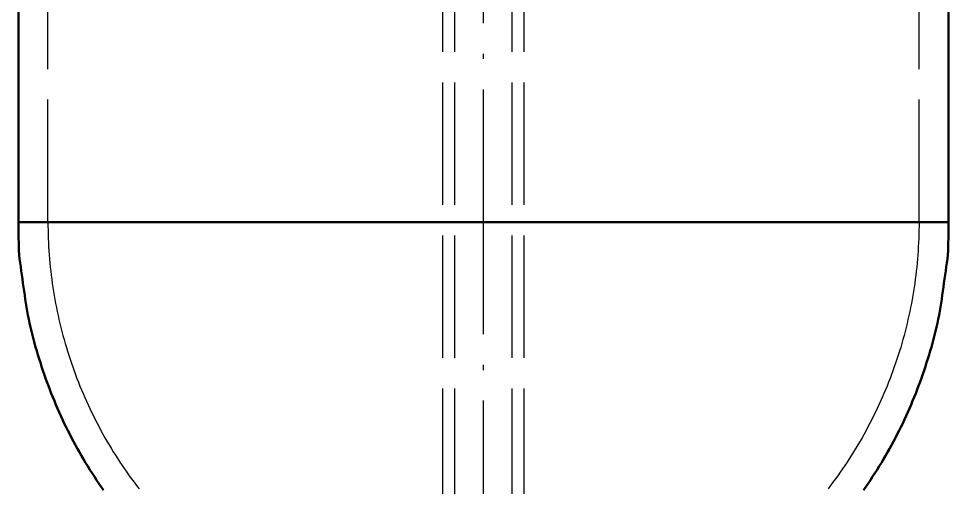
# Model space of a CAD drawing. Header units: millimetres. Extents: x 0 to 420, y 0 to 297.
# Drawn here: x 150.8 to 173.6, y 169.5 to 180.98 of the extents above; entities that cross this region are included whole.
import ezdxf

# ---------------------------------------------------------------- set-up
doc = ezdxf.new("R2010")
doc.units = ezdxf.units.MM
doc.linetypes.add('ISO02-TRAZOS', pattern=[3.75, 3, -0.75])
doc.linetypes.add('ISO04-TRAZO-PUNTO', pattern=[7.625, 6, -0.75, 0.125, -0.75])
for name, color, linetype, lineweight in [('01-VISIBLE', 7, 'CONTINUOUS', 50), ('02-OCULTA', 4, 'ISO02-TRAZOS', 25), ('03-EJE', 1, 'ISO04-TRAZO-PUNTO', 25)]:
    doc.layers.add(name, color=color, linetype=linetype, lineweight=lineweight)

msp = doc.modelspace()

# ---------------------------------------------------------------- linework, layer by layer
at = {"layer": '01-VISIBLE'}
for p, q in [((150.798, 176), (150.798, 236.32)), ((173.598, 176), (173.598, 236.32))]:
    msp.add_line(p, q, dxfattribs=at)
for points in [[(150.798, 176), (150.898, 176), (150.998, 176), (151.098, 176), (151.198, 176), (151.298, 176), (151.398, 176), (151.498, 176), (151.598, 176), (151.698, 176), (151.798, 176), (151.898, 176), (151.998, 176), (152.098, 176), (152.198, 176), (152.298, 176), (152.398, 176), (152.498, 176), (152.598, 176), (152.698, 176), (152.798, 176), (152.898, 176), (152.998, 176), (153.098, 176), (153.198, 176), (153.298, 176), (153.398, 176), (153.498, 176), (153.598, 176), (153.698, 176), (153.798, 176), (153.898, 176), (153.998, 176), (154.098, 176), (154.198, 176), (154.298, 176), (154.398, 176), (154.498, 176), (154.598, 176), (154.698, 176), (154.798, 176), (154.898, 176), (154.998, 176), (155.098, 176), (155.198, 176), (155.298, 176), (155.398, 176), (155.498, 176), (155.598, 176), (155.698, 176), (155.798, 176), (155.898, 176), (155.998, 176), (156.098, 176), (156.198, 176), (156.298, 176), (156.398, 176), (156.498, 176), (156.598, 176), (156.698, 176), (156.798, 176), (156.898, 176), (156.998, 176), (157.098, 176), (157.198, 176), (157.298, 176), (157.398, 176), (157.498, 176), (157.598, 176), (157.698, 176), (157.798, 176), (157.898, 176), (157.998, 176), (158.098, 176), (158.198, 176), (158.298, 176), (158.398, 176), (158.498, 176), (158.598, 176), (158.698, 176), (158.798, 176), (158.898, 176), (158.998, 176), (159.098, 176), (159.198, 176), (159.298, 176), (159.398, 176), (159.498, 176), (159.598, 176), (159.698, 176), (159.798, 176), (159.898, 176), (159.998, 176), (160.098, 176), (160.198, 176), (160.298, 176), (160.398, 176), (160.498, 176), (160.598, 176), (160.698, 176), (160.798, 176), (160.898, 176), (160.998, 176), (161.098, 176), (161.198, 176), (161.298, 176), (161.398, 176), (161.498, 176), (161.598, 176), (161.698, 176), (161.798, 176), (161.898, 176), (161.998, 176), (162.098, 176), (162.198, 176), (162.298, 176), (162.398, 176), (162.498, 176), (162.598, 176), (162.698, 176), (162.798, 176), (162.898, 176), (162.998, 176), (163.098, 176), (163.198, 176), (163.298, 176), (163.398, 176), (163.498, 176), (163.598, 176), (163.698, 176), (163.798, 176), (163.898, 176), (163.998, 176), (164.098, 176), (164.198, 176), (164.298, 176), (164.398, 176), (164.498, 176), (164.598, 176), (164.698, 176), (164.798, 176), (164.898, 176), (164.998, 176), (165.098, 176), (165.198, 176), (165.298, 176), (165.398, 176), (165.498, 176), (165.598, 176), (165.698, 176), (165.798, 176), (165.898, 176), (165.998, 176), (166.098, 176), (166.198, 176), (166.298, 176), (166.398, 176), (166.498, 176), (166.598, 176), (166.698, 176), (166.798, 176), (166.898, 176), (166.998, 176), (167.098, 176), (167.198, 176), (167.298, 176), (167.398, 176), (167.498, 176), (167.598, 176), (167.698, 176), (167.798, 176), (167.898, 176), (167.998, 176), (168.098, 176), (168.198, 176), (168.298, 176), (168.398, 176), (168.498, 176), (168.598, 176), (168.698, 176), (168.798, 176), (168.898, 176), (168.998, 176), (169.098, 176), (169.198, 176), (169.298, 176), (169.398, 176), (169.498, 176), (169.598, 176), (169.698, 176), (169.798, 176), (169.898, 176), (169.998, 176), (170.098, 176), (170.198, 176), (170.298, 176), (170.398, 176), (170.498, 176), (170.598, 176), (170.698, 176), (170.798, 176), (170.898, 176), (170.998, 176), (171.098, 176), (171.198, 176), (171.298, 176), (171.398, 176), (171.498, 176), (171.598, 176), (171.698, 176), (171.798, 176), (171.898, 176), (171.998, 176), (172.098, 176), (172.198, 176), (172.298, 176), (172.398, 176), (172.498, 176), (172.598, 176), (172.698, 176), (172.798, 176), (172.898, 176), (172.998, 176), (173.098, 176), (173.198, 176), (173.298, 176), (173.398, 176), (173.498, 176), (173.598, 176)], [(150.798, 176), (150.798, 175.9), (150.799, 175.8), (150.799, 175.7), (150.8, 175.6), (150.801, 175.5), (150.803, 175.4), (150.807, 175.3), (150.812, 175.2), (150.82, 175.101), (150.833, 175.002), (150.85, 174.903), (150.865, 174.804), (150.879, 174.705), (150.893, 174.606), (150.906, 174.507), (150.92, 174.408), (150.934, 174.309), (150.948, 174.21), (150.963, 174.111), (150.978, 174.012), (150.994, 173.913), (151.011, 173.815), (151.028, 173.716), (151.047, 173.618), (151.068, 173.52), (151.089, 173.423), (151.112, 173.325), (151.136, 173.228), (151.161, 173.131), (151.188, 173.035), (151.215, 172.939), (151.243, 172.843), (151.272, 172.747), (151.301, 172.652), (151.332, 172.556), (151.363, 172.461), (151.395, 172.366), (151.427, 172.272), (151.46, 172.177), (151.494, 172.083), (151.529, 171.989), (151.564, 171.896), (151.6, 171.803), (151.637, 171.71), (151.675, 171.617), (151.713, 171.525), (151.753, 171.433), (151.793, 171.342), (151.834, 171.25), (151.876, 171.16), (151.919, 171.069), (151.963, 170.979), (152.008, 170.89), (152.053, 170.801), (152.099, 170.712), (152.146, 170.624), (152.194, 170.536), (152.242, 170.448), (152.291, 170.361), (152.341, 170.274), (152.391, 170.188), (152.443, 170.102), (152.495, 170.017), (152.548, 169.932), (152.601, 169.848), (152.656, 169.764), (152.711, 169.68), (152.766, 169.597), (152.823, 169.515), (152.88, 169.433)], [(173.598, 176), (173.598, 175.9), (173.598, 175.8), (173.598, 175.7), (173.597, 175.6), (173.595, 175.5), (173.593, 175.4), (173.59, 175.3), (173.585, 175.2), (173.577, 175.101), (173.563, 175.002), (173.547, 174.903), (173.532, 174.804), (173.518, 174.705), (173.504, 174.606), (173.49, 174.507), (173.477, 174.408), (173.463, 174.309), (173.449, 174.21), (173.434, 174.111), (173.419, 174.012), (173.403, 173.913), (173.386, 173.815), (173.368, 173.716), (173.349, 173.618), (173.329, 173.52), (173.308, 173.423), (173.285, 173.325), (173.261, 173.228), (173.236, 173.131), (173.209, 173.035), (173.182, 172.939), (173.154, 172.843), (173.125, 172.747), (173.095, 172.652), (173.065, 172.556), (173.034, 172.461), (173.002, 172.366), (172.97, 172.272), (172.936, 172.177), (172.903, 172.083), (172.868, 171.989), (172.833, 171.896), (172.797, 171.803), (172.76, 171.71), (172.722, 171.617), (172.684, 171.525), (172.644, 171.433), (172.604, 171.342), (172.562, 171.25), (172.52, 171.16), (172.477, 171.069), (172.434, 170.979), (172.389, 170.89), (172.344, 170.801), (172.298, 170.712), (172.251, 170.624), (172.203, 170.536), (172.155, 170.448), (172.106, 170.361), (172.056, 170.274), (172.005, 170.188), (171.954, 170.102), (171.902, 170.017), (171.849, 169.932), (171.796, 169.848), (171.741, 169.764), (171.686, 169.68), (171.63, 169.597), (171.574, 169.515), (171.517, 169.433)]]:
    msp.add_lwpolyline(points, dxfattribs=at)
at = {"layer": '02-OCULTA'}
for p, q in [((161.198, 168.92), (161.198, 244.447)), ((161.498, 168.92), (161.498, 244.447)), ((162.898, 168.92), (162.898, 244.447)), ((163.198, 168.92), (163.198, 244.447)), ((151.518, 176), (151.518, 236.32)), ((172.878, 176), (172.878, 236.32))]:
    msp.add_line(p, q, dxfattribs=at)
for points in [[(162.198, 176), (162.098, 176), (161.998, 176), (161.898, 176), (161.798, 176), (161.698, 176), (161.598, 176), (161.498, 176), (161.398, 176), (161.298, 176), (161.198, 176), (161.098, 176), (160.998, 176), (160.898, 176), (160.798, 176), (160.698, 176), (160.598, 176), (160.498, 176), (160.398, 176), (160.298, 176), (160.198, 176), (160.098, 176), (159.998, 176), (159.898, 176), (159.798, 176), (159.698, 176), (159.598, 176), (159.498, 176), (159.398, 176), (159.298, 176), (159.198, 176), (159.098, 176), (158.998, 176), (158.898, 176), (158.798, 176), (158.698, 176), (158.598, 176), (158.498, 176), (158.398, 176), (158.298, 176), (158.198, 176), (158.098, 176), (157.998, 176), (157.898, 176), (157.798, 176), (157.698, 176), (157.598, 176), (157.498, 176), (157.398, 176), (157.298, 176), (157.198, 176), (157.098, 176), (156.998, 176), (156.898, 176), (156.798, 176), (156.698, 176), (156.598, 176), (156.498, 176), (156.398, 176), (156.298, 176), (156.198, 176), (156.098, 176), (155.998, 176), (155.898, 176), (155.798, 176), (155.698, 176), (155.598, 176), (155.498, 176), (155.398, 176), (155.298, 176), (155.198, 176), (155.098, 176), (154.998, 176), (154.898, 176), (154.798, 176), (154.698, 176), (154.598, 176), (154.498, 176), (154.398, 176), (154.298, 176), (154.198, 176), (154.098, 176), (153.998, 176), (153.898, 176), (153.798, 176), (153.698, 176), (153.598, 176), (153.498, 176), (153.398, 176), (153.298, 176), (153.198, 176), (153.098, 176), (152.998, 176), (152.898, 176), (152.798, 176), (152.698, 176), (152.598, 176), (152.498, 176), (152.398, 176), (152.298, 176), (152.198, 176), (152.098, 176), (151.998, 176), (151.898, 176), (151.798, 176), (151.698, 176), (151.598, 176), (151.498, 176), (151.398, 176), (151.298, 176), (151.198, 176), (151.098, 176), (150.998, 176), (150.898, 176), (150.798, 176)], [(162.198, 176), (162.098, 176), (161.997, 176), (161.896, 176), (161.795, 176), (161.695, 176), (161.594, 176), (161.493, 176), (161.392, 176), (161.292, 176), (161.191, 176), (161.09, 176), (160.989, 176), (160.889, 176), (160.788, 176), (160.687, 176), (160.586, 176), (160.486, 176), (160.385, 176), (160.284, 176), (160.183, 176), (160.083, 176), (159.982, 176), (159.881, 176), (159.78, 176), (159.68, 176), (159.579, 176), (159.478, 176), (159.377, 176), (159.277, 176), (159.176, 176), (159.075, 176), (158.974, 176), (158.874, 176), (158.773, 176), (158.672, 176), (158.571, 176), (158.47, 176), (158.37, 176), (158.269, 176), (158.168, 176), (158.067, 176), (157.967, 176), (157.866, 176), (157.765, 176), (157.664, 176), (157.564, 176), (157.463, 176), (157.362, 176), (157.261, 176), (157.161, 176), (157.06, 176), (156.959, 176), (156.858, 176), (156.758, 176), (156.657, 176), (156.556, 176), (156.455, 176), (156.355, 176), (156.254, 176), (156.153, 176), (156.052, 176), (155.952, 176), (155.851, 176), (155.75, 176), (155.649, 176), (155.549, 176), (155.448, 176), (155.347, 176), (155.246, 176), (155.146, 176), (155.045, 176), (154.944, 176), (154.843, 176), (154.743, 176), (154.642, 176), (154.541, 176), (154.44, 176), (154.34, 176), (154.239, 176), (154.138, 176), (154.037, 176), (153.937, 176), (153.836, 176), (153.735, 176), (153.634, 176), (153.534, 176), (153.433, 176), (153.332, 176), (153.231, 176), (153.13, 176), (153.03, 176), (152.929, 176), (152.828, 176), (152.727, 176), (152.627, 176), (152.526, 176), (152.425, 176), (152.324, 176), (152.224, 176), (152.123, 176), (152.022, 176), (151.921, 176), (151.821, 176), (151.72, 176), (151.619, 176), (151.518, 176)], [(151.518, 176), (151.619, 176), (151.719, 176), (151.819, 176), (151.92, 176), (152.02, 176), (152.12, 176), (152.22, 176), (152.321, 176), (152.421, 176), (152.521, 176), (152.622, 176), (152.722, 176), (152.822, 176), (152.922, 176), (153.023, 176), (153.123, 176), (153.223, 176), (153.323, 176), (153.424, 176), (153.524, 176), (153.624, 176), (153.725, 176), (153.825, 176), (153.925, 176), (154.025, 176), (154.126, 176), (154.226, 176), (154.326, 176), (154.427, 176), (154.527, 176), (154.627, 176), (154.727, 176), (154.828, 176), (154.928, 176), (155.028, 176), (155.129, 176), (155.229, 176), (155.329, 176), (155.429, 176), (155.53, 176), (155.63, 176), (155.73, 176), (155.831, 176), (155.931, 176), (156.031, 176), (156.131, 176), (156.232, 176), (156.332, 176), (156.432, 176), (156.532, 176), (156.633, 176), (156.733, 176), (156.833, 176), (156.934, 176), (157.034, 176), (157.134, 176), (157.234, 176), (157.335, 176), (157.435, 176), (157.535, 176), (157.636, 176), (157.736, 176), (157.836, 176), (157.936, 176), (158.037, 176), (158.137, 176), (158.237, 176), (158.338, 176), (158.438, 176), (158.538, 176), (158.638, 176), (158.739, 176), (158.839, 176), (158.939, 176), (159.04, 176), (159.14, 176), (159.24, 176), (159.34, 176), (159.441, 176), (159.541, 176), (159.641, 176), (159.742, 176), (159.842, 176), (159.942, 176), (160.042, 176), (160.143, 176), (160.243, 176), (160.343, 176), (160.443, 176), (160.544, 176), (160.644, 176), (160.744, 176), (160.845, 176), (160.945, 176), (161.045, 176), (161.145, 176), (161.246, 176), (161.346, 176), (161.446, 176), (161.547, 176), (161.647, 176), (161.747, 176), (161.847, 176), (161.948, 176), (162.048, 176), (162.148, 176), (162.249, 176), (162.349, 176), (162.449, 176), (162.549, 176), (162.65, 176), (162.75, 176), (162.85, 176), (162.951, 176), (163.051, 176), (163.151, 176), (163.251, 176), (163.352, 176), (163.452, 176), (163.552, 176), (163.652, 176), (163.753, 176), (163.853, 176), (163.953, 176), (164.054, 176), (164.154, 176), (164.254, 176), (164.354, 176), (164.455, 176), (164.555, 176), (164.655, 176), (164.756, 176), (164.856, 176), (164.956, 176), (165.056, 176), (165.157, 176), (165.257, 176), (165.357, 176), (165.458, 176), (165.558, 176), (165.658, 176), (165.758, 176), (165.859, 176), (165.959, 176), (166.059, 176), (166.16, 176), (166.26, 176), (166.36, 176), (166.46, 176), (166.561, 176), (166.661, 176), (166.761, 176), (166.862, 176), (166.962, 176), (167.062, 176), (167.162, 176), (167.263, 176), (167.363, 176), (167.463, 176), (167.563, 176), (167.664, 176), (167.764, 176), (167.864, 176), (167.965, 176), (168.065, 176), (168.165, 176), (168.265, 176), (168.366, 176), (168.466, 176), (168.566, 176), (168.667, 176), (168.767, 176), (168.867, 176), (168.967, 176), (169.068, 176), (169.168, 176), (169.268, 176), (169.369, 176), (169.469, 176), (169.569, 176), (169.669, 176), (169.77, 176), (169.87, 176), (169.97, 176), (170.071, 176), (170.171, 176), (170.271, 176), (170.371, 176), (170.472, 176), (170.572, 176), (170.672, 176), (170.772, 176), (170.873, 176), (170.973, 176), (171.073, 176), (171.174, 176), (171.274, 176), (171.374, 176), (171.474, 176), (171.575, 176), (171.675, 176), (171.775, 176), (171.876, 176), (171.976, 176), (172.076, 176), (172.176, 176), (172.277, 176), (172.377, 176), (172.477, 176), (172.578, 176), (172.678, 176), (172.778, 176), (172.878, 176)], [(151.518, 176), (151.519, 175.9), (151.52, 175.799), (151.523, 175.699), (151.526, 175.598), (151.53, 175.498), (151.535, 175.398), (151.542, 175.297), (151.549, 175.197), (151.557, 175.097), (151.566, 174.997), (151.576, 174.897), (151.586, 174.797), (151.598, 174.697), (151.611, 174.598), (151.625, 174.498), (151.639, 174.399), (151.655, 174.3), (151.671, 174.201), (151.689, 174.102), (151.707, 174.003), (151.726, 173.904), (151.746, 173.806), (151.767, 173.708), (151.789, 173.61), (151.812, 173.512), (151.836, 173.414), (151.861, 173.317), (151.887, 173.22), (151.913, 173.123), (151.941, 173.026), (151.969, 172.93), (151.999, 172.834), (152.029, 172.738), (152.06, 172.642), (152.092, 172.547), (152.125, 172.452), (152.159, 172.358), (152.193, 172.263), (152.229, 172.169), (152.266, 172.076), (152.303, 171.983), (152.341, 171.89), (152.38, 171.797), (152.42, 171.705), (152.461, 171.613), (152.503, 171.522), (152.545, 171.431), (152.589, 171.34), (152.633, 171.25), (152.678, 171.16), (152.724, 171.071), (152.771, 170.982), (152.818, 170.894), (152.867, 170.806), (152.916, 170.718), (152.966, 170.631), (153.017, 170.544), (153.069, 170.458), (153.121, 170.373), (153.175, 170.287), (153.229, 170.203), (153.284, 170.119), (153.34, 170.035), (153.396, 169.952), (153.453, 169.869), (153.511, 169.787), (153.57, 169.706), (153.63, 169.625), (153.69, 169.545), (153.751, 169.465)], [(173.598, 176), (173.498, 176), (173.398, 176), (173.298, 176), (173.198, 176), (173.098, 176), (172.998, 176), (172.898, 176), (172.798, 176), (172.698, 176), (172.598, 176), (172.498, 176), (172.398, 176), (172.298, 176), (172.198, 176), (172.098, 176), (171.998, 176), (171.898, 176), (171.798, 176), (171.698, 176), (171.598, 176), (171.498, 176), (171.398, 176), (171.298, 176), (171.198, 176), (171.098, 176), (170.998, 176), (170.898, 176), (170.798, 176), (170.698, 176), (170.598, 176), (170.498, 176), (170.398, 176), (170.298, 176), (170.198, 176), (170.098, 176), (169.998, 176), (169.898, 176), (169.798, 176), (169.698, 176), (169.598, 176), (169.498, 176), (169.398, 176), (169.298, 176), (169.198, 176), (169.098, 176), (168.998, 176), (168.898, 176), (168.798, 176), (168.698, 176), (168.598, 176), (168.498, 176), (168.398, 176), (168.298, 176), (168.198, 176), (168.098, 176), (167.998, 176), (167.898, 176), (167.798, 176), (167.698, 176), (167.598, 176), (167.498, 176), (167.398, 176), (167.298, 176), (167.198, 176), (167.098, 176), (166.998, 176), (166.898, 176), (166.798, 176), (166.698, 176), (166.598, 176), (166.498, 176), (166.398, 176), (166.298, 176), (166.198, 176), (166.098, 176), (165.998, 176), (165.898, 176), (165.798, 176), (165.698, 176), (165.598, 176), (165.498, 176), (165.398, 176), (165.298, 176), (165.198, 176), (165.098, 176), (164.998, 176), (164.898, 176), (164.798, 176), (164.698, 176), (164.598, 176), (164.498, 176), (164.398, 176), (164.298, 176), (164.198, 176), (164.098, 176), (163.998, 176), (163.898, 176), (163.798, 176), (163.698, 176), (163.598, 176), (163.498, 176), (163.398, 176), (163.298, 176), (163.198, 176), (163.098, 176), (162.998, 176), (162.898, 176), (162.798, 176), (162.698, 176), (162.598, 176), (162.498, 176), (162.398, 176), (162.298, 176), (162.198, 176)], [(172.878, 176), (172.778, 176), (172.677, 176), (172.576, 176), (172.475, 176), (172.375, 176), (172.274, 176), (172.173, 176), (172.072, 176), (171.972, 176), (171.871, 176), (171.77, 176), (171.669, 176), (171.569, 176), (171.468, 176), (171.367, 176), (171.266, 176), (171.166, 176), (171.065, 176), (170.964, 176), (170.863, 176), (170.763, 176), (170.662, 176), (170.561, 176), (170.46, 176), (170.36, 176), (170.259, 176), (170.158, 176), (170.057, 176), (169.957, 176), (169.856, 176), (169.755, 176), (169.654, 176), (169.554, 176), (169.453, 176), (169.352, 176), (169.251, 176), (169.15, 176), (169.05, 176), (168.949, 176), (168.848, 176), (168.747, 176), (168.647, 176), (168.546, 176), (168.445, 176), (168.344, 176), (168.244, 176), (168.143, 176), (168.042, 176), (167.941, 176), (167.841, 176), (167.74, 176), (167.639, 176), (167.538, 176), (167.438, 176), (167.337, 176), (167.236, 176), (167.135, 176), (167.035, 176), (166.934, 176), (166.833, 176), (166.732, 176), (166.632, 176), (166.531, 176), (166.43, 176), (166.329, 176), (166.229, 176), (166.128, 176), (166.027, 176), (165.926, 176), (165.826, 176), (165.725, 176), (165.624, 176), (165.523, 176), (165.423, 176), (165.322, 176), (165.221, 176), (165.12, 176), (165.02, 176), (164.919, 176), (164.818, 176), (164.717, 176), (164.617, 176), (164.516, 176), (164.415, 176), (164.314, 176), (164.214, 176), (164.113, 176), (164.012, 176), (163.911, 176), (163.81, 176), (163.71, 176), (163.609, 176), (163.508, 176), (163.407, 176), (163.307, 176), (163.206, 176), (163.105, 176), (163.004, 176), (162.904, 176), (162.803, 176), (162.702, 176), (162.601, 176), (162.501, 176), (162.4, 176), (162.299, 176), (162.198, 176)], [(172.878, 176), (172.878, 175.9), (172.877, 175.799), (172.874, 175.699), (172.871, 175.598), (172.867, 175.498), (172.861, 175.398), (172.855, 175.297), (172.848, 175.197), (172.84, 175.097), (172.831, 174.997), (172.821, 174.897), (172.81, 174.797), (172.799, 174.697), (172.786, 174.598), (172.772, 174.498), (172.758, 174.399), (172.742, 174.3), (172.726, 174.201), (172.708, 174.102), (172.69, 174.003), (172.671, 173.904), (172.651, 173.806), (172.629, 173.708), (172.607, 173.61), (172.584, 173.512), (172.561, 173.414), (172.536, 173.317), (172.51, 173.22), (172.483, 173.123), (172.456, 173.026), (172.428, 172.93), (172.398, 172.834), (172.368, 172.738), (172.337, 172.642), (172.305, 172.547), (172.272, 172.452), (172.238, 172.358), (172.203, 172.263), (172.168, 172.169), (172.131, 172.076), (172.094, 171.983), (172.056, 171.89), (172.017, 171.797), (171.977, 171.705), (171.936, 171.613), (171.894, 171.522), (171.852, 171.431), (171.808, 171.34), (171.764, 171.25), (171.719, 171.16), (171.673, 171.071), (171.626, 170.982), (171.578, 170.894), (171.53, 170.806), (171.481, 170.718), (171.431, 170.631), (171.38, 170.544), (171.328, 170.458), (171.275, 170.373), (171.222, 170.287), (171.168, 170.203), (171.113, 170.119), (171.057, 170.035), (171.001, 169.952), (170.943, 169.869), (170.885, 169.787), (170.827, 169.706), (170.767, 169.625), (170.707, 169.545), (170.646, 169.465)]]:
    msp.add_lwpolyline(points, dxfattribs=at)
at = {"layer": '03-EJE'}
msp.add_line((162.198, 158), (162.198, 251.847), dxfattribs=at)

doc.saveas('drawing.dxf')
